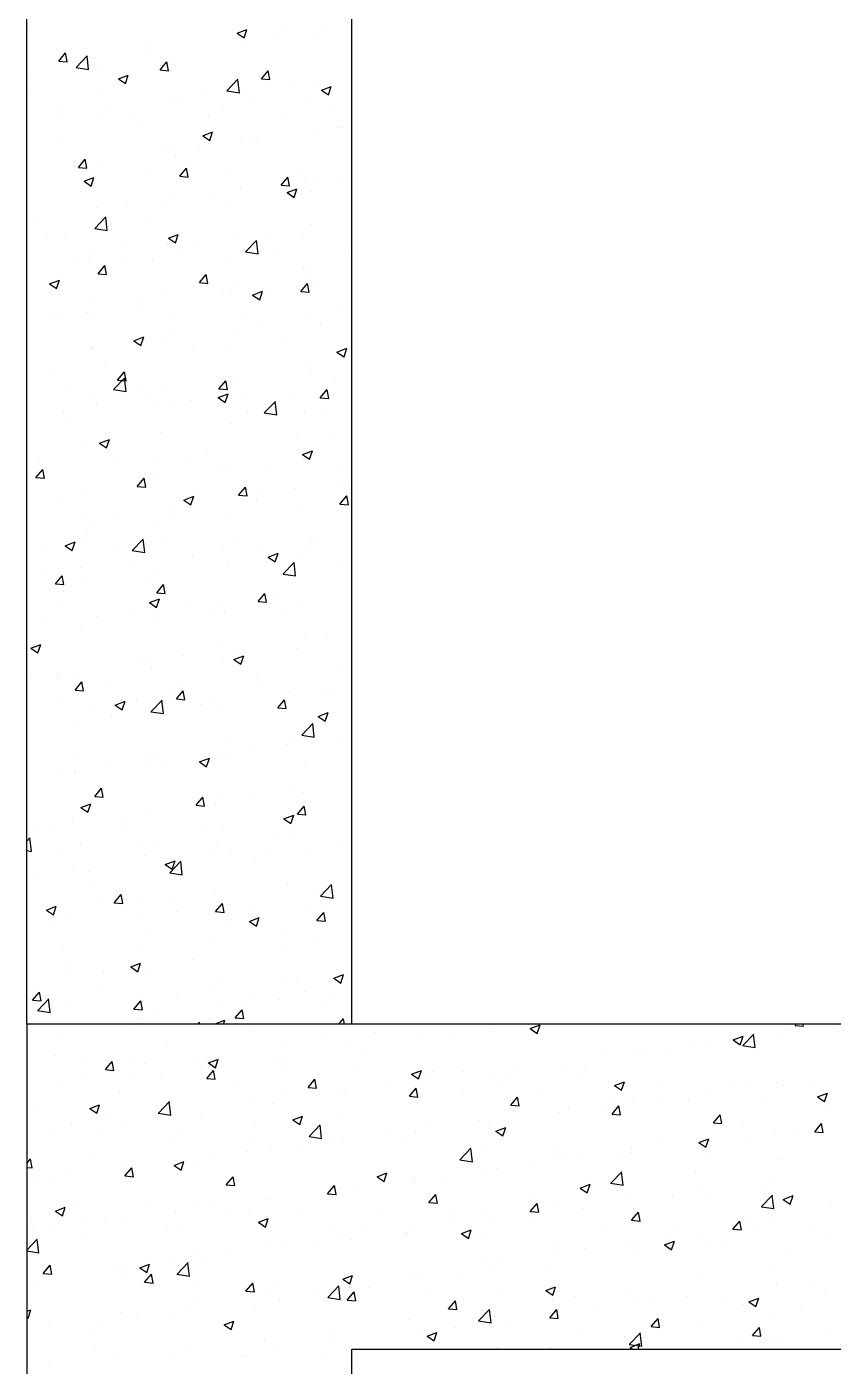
# Model space of a CAD drawing. Header units: millimetres. Extents: x 331487 to 517269, y 198509 to 399936.
# Drawn here: x 442904 to 443475, y 338197 to 339144 of the extents above; entities that cross this region are included whole.
import ezdxf

# ---------------------------------------------------------------- set-up
doc = ezdxf.new("R2010")
doc.units = ezdxf.units.MM
doc.header["$MEASUREMENT"] = 0
doc.layers.add('9th_Column', color=2, linetype='Continuous', lineweight=25)
doc.layers.add('COLUMN', color=6, linetype='Continuous')

msp = doc.modelspace()

# ---------------------------------------------------------------- linework, layer by layer
at = {"layer": '9th_Column'}
for p, q in [((442904.35, 338438.51), (442904.35, 339695.96)), ((443134.35, 338438.51), (443134.35, 339695.96)), ((447934.35, 338438.51), (442904.35, 338438.51)), ((442904.35, 338438.51), (442904.35, 332578.51)), ((443134.35, 332808.51), (443134.35, 338208.51)), ((443134.35, 338208.51), (447704.35, 338208.51))]:
    msp.add_line(p, q, dxfattribs=at)
at = {"layer": 'COLUMN', "color": 2, "linetype": 'Continuous'}
for p, q in [((442906.42, 339142.21), (442906.42, 339142.21)), ((443053.21, 339139.67), (443060.21, 339142.35)), ((443058.18, 339136.31), (443060.21, 339142.35)), ((443084.51, 339142.95), (443084.51, 339142.95)), ((443116.98, 339144.15), (443116.98, 339144.15)), ((442989.6, 339134.64), (442989.6, 339134.64)), ((443053.21, 339139.67), (443058.19, 339136.31)), ((443054.08, 339135.87), (443054.08, 339135.87)), ((443079.11, 339139.16), (443079.11, 339139.16)), ((443110.94, 339137.36), (443110.94, 339137.36)), ((442927.04, 339119.95), (442931.86, 339125.69)), ((442931.28, 339124.63), (442931.28, 339124.63)), ((442933.01, 339119.42), (442931.86, 339125.69)), ((442939.26, 339115.52), (442947.05, 339123.64)), ((442948.11, 339114.1), (442947.01, 339123.6)), ((442953.05, 339122.57), (442953.05, 339122.57)), ((442990.92, 339127.55), (442990.92, 339127.55)), ((443008.49, 339123.46), (443008.49, 339123.46)), ((443059, 339129.86), (443059, 339129.86)), ((442927.04, 339119.95), (442933.02, 339119.43)), ((442928.01, 339119.27), (442928.01, 339119.27)), ((442939.22, 339115.48), (442948.11, 339114.1)), ((442957.15, 339116.42), (442957.15, 339116.42)), ((442998.76, 339113.67), (443003.58, 339119.42)), ((442998.76, 339113.67), (443004.74, 339113.15)), ((443004.74, 339113.15), (443003.58, 339119.41)), ((443070.49, 339107.4), (443075.31, 339113.14)), ((443076.46, 339106.87), (443075.31, 339113.14)), ((442905.21, 339108.92), (442905.21, 339108.92)), ((442969.19, 339107.41), (442976.19, 339110.1)), ((442969.19, 339107.41), (442974.16, 339104.06)), ((442974.16, 339104.06), (442976.19, 339110.1)), ((443045.98, 339098.97), (443053.77, 339107.08)), ((443054.84, 339097.55), (443053.73, 339107.05)), ((443070.49, 339107.4), (443076.47, 339106.88)), ((443090.68, 339104.71), (443090.68, 339104.71)), ((443109.72, 339104.07), (443109.72, 339104.07)), ((443112.9, 339099.4), (443119.9, 339102.09)), ((443117.87, 339096.05), (443119.9, 339102.09)), ((442904.89, 339098.62), (442904.89, 339098.62)), ((442958.27, 339096.37), (442958.27, 339096.37)), ((443011.65, 339094.11), (443011.65, 339094.11)), ((443027.77, 339096.42), (443027.77, 339096.42)), ((443045.94, 339098.93), (443054.84, 339097.55)), ((443052.8, 339099.72), (443052.8, 339099.72)), ((443057.79, 339096.58), (443057.79, 339096.58)), ((443102.11, 339095), (443102.11, 339095)), ((443112.9, 339099.4), (443117.88, 339096.05)), ((442925.97, 339085.19), (442925.97, 339085.19)), ((442926.74, 339083.12), (442926.74, 339083.12)), ((442955.93, 339083.13), (442955.93, 339083.13)), ((442964.61, 339088.11), (442964.61, 339088.11)), ((443007.28, 339090.17), (443007.28, 339090.17)), ((443043.79, 339084.98), (443043.79, 339084.98)), ((443065.03, 339091.85), (443065.03, 339091.85)), ((443118.42, 339089.6), (443118.42, 339089.6)), ((442979.35, 339082.93), (442979.35, 339082.93)), ((442985.47, 339074.97), (442985.47, 339074.97)), ((443032.74, 339080.68), (443032.74, 339080.68)), ((443086.12, 339078.42), (443086.12, 339078.42)), ((443127.52, 339073.58), (443127.52, 339073.58)), ((442927.15, 339064.96), (442927.15, 339064.96)), ((443028.88, 339067.15), (443035.88, 339069.84)), ((443028.88, 339067.15), (443033.85, 339063.8)), ((443033.85, 339063.79), (443035.88, 339069.84)), ((443064.37, 339065.27), (443064.37, 339065.27)), ((443108.51, 339070.78), (443108.51, 339070.78)), ((443126.07, 339073.04), (443126.07, 339073.04)), ((443001.46, 339056.98), (443001.46, 339056.98)), ((443006.06, 339056.88), (443006.06, 339056.88)), ((443026.5, 339060.28), (443026.5, 339060.28)), ((443056.57, 339063.29), (443056.57, 339063.29)), ((443067.75, 339063.03), (443067.75, 339063.03)), ((442938.31, 339048.67), (442938.31, 339048.67)), ((442938.37, 339045.53), (442938.37, 339045.53)), ((442940.91, 339044.73), (442945.73, 339050.48)), ((442946.89, 339044.2), (442945.73, 339050.47)), ((442954.72, 339049.84), (442954.72, 339049.84)), ((443009.43, 339053.02), (443009.43, 339053.02)), ((442940.91, 339044.73), (442946.89, 339044.21)), ((442944.86, 339034.9), (442951.86, 339037.59)), ((442949.83, 339031.54), (442951.86, 339037.58)), ((442951.11, 339043.01), (442951.11, 339043.01)), ((442991.76, 339043.28), (442991.76, 339043.28)), ((443012.64, 339038.45), (443017.46, 339044.2)), ((443012.64, 339038.45), (443018.62, 339037.93)), ((443018.61, 339037.93), (443017.46, 339044.19)), ((443045.14, 339041.02), (443045.14, 339041.02)), ((443084.36, 339032.18), (443089.19, 339037.92)), ((443090.34, 339031.65), (443089.18, 339037.92)), ((443098.52, 339038.77), (443098.52, 339038.77)), ((443107.29, 339037.49), (443107.29, 339037.49)), ((443126.25, 339037.43), (443126.25, 339037.43)), ((442944.86, 339034.9), (442949.83, 339031.54)), ((443055.35, 339030), (443055.35, 339030)), ((443084.37, 339032.18), (443090.34, 339031.66)), ((443088.57, 339026.89), (443095.57, 339029.58)), ((443088.57, 339026.89), (443093.54, 339023.53)), ((443093.54, 339023.53), (443095.57, 339029.58)), ((443101.22, 339034.14), (443101.22, 339034.14)), ((443105.94, 339028.03), (443105.94, 339028.03)), ((442975.15, 339017.54), (442975.15, 339017.54)), ((443000.19, 339020.84), (443000.19, 339020.84)), ((443004.84, 339023.59), (443004.84, 339023.59)), ((443038.06, 339025.82), (443038.06, 339025.82)), ((443047.62, 339018.02), (443047.62, 339018.02)), ((442912, 339009.23), (442912, 339009.23)), ((442952.51, 339001.56), (442960.3, 339009.67)), ((442953.5, 339016.55), (442953.5, 339016.55)), ((442961.37, 339000.14), (442960.27, 339009.63)), ((442989.3, 339008.01), (442989.3, 339008.01)), ((442930.98, 338998), (442930.98, 338998)), ((442952.48, 339001.52), (442961.37, 339000.14)), ((443099.94, 338997.99), (443099.94, 338997.99)), ((443106.08, 339004.2), (443106.08, 339004.2)), ((442918.9, 338994.44), (442918.9, 338994.44)), ((442972.28, 338992.18), (442972.28, 338992.18)), ((443003.63, 338990.31), (443003.63, 338990.31)), ((443004.55, 338994.64), (443011.55, 338997.32)), ((443004.55, 338994.64), (443009.52, 338991.28)), ((443009.52, 338991.28), (443011.55, 338997.32)), ((443025.66, 338989.92), (443025.66, 338989.92)), ((443054.14, 338996.71), (443054.14, 338996.71)), ((443059.24, 338985), (443067.03, 338993.12)), ((443068.09, 338983.59), (443066.99, 338993.08)), ((443074.91, 338994.7), (443074.91, 338994.7)), ((442939.98, 338981), (442939.98, 338981)), ((442952.28, 338983.26), (442952.28, 338983.26)), ((442973.88, 338981.4), (442973.88, 338981.4)), ((443011.76, 338986.38), (443011.76, 338986.38)), ((443059.2, 338984.96), (443068.1, 338983.59)), ((443079.05, 338987.67), (443079.05, 338987.67)), ((443132.43, 338985.41), (443132.43, 338985.41)), ((442948.85, 338978.1), (442948.85, 338978.1)), ((442954.79, 338969.51), (442959.61, 338975.26)), ((442954.79, 338969.51), (442960.77, 338968.99)), ((442960.76, 338968.98), (442959.61, 338975.25)), ((442993.37, 338978.75), (442993.37, 338978.75)), ((443046.75, 338976.49), (443046.75, 338976.49)), ((443100.13, 338974.24), (443100.13, 338974.24)), ((443104.86, 338970.92), (443104.86, 338970.92)), ((442920.53, 338962.38), (442927.53, 338965.07)), ((442920.53, 338962.38), (442925.5, 338959.03)), ((442925.5, 338959.03), (442927.52, 338965.07)), ((443026.51, 338963.24), (443031.33, 338968.98)), ((443026.51, 338963.24), (443032.49, 338962.71)), ((443032.49, 338962.71), (443031.33, 338968.98)), ((443052.92, 338963.42), (443052.92, 338963.42)), ((443098.24, 338956.96), (443103.06, 338962.71)), ((443101.81, 338968.37), (443101.81, 338968.37)), ((443104.22, 338956.43), (443103.06, 338962.7)), ((443111.51, 338963.54), (443111.51, 338963.54)), ((443002.41, 338957.02), (443002.41, 338957.02)), ((443043.49, 338958.36), (443043.49, 338958.36)), ((443048.6, 338955.26), (443048.6, 338955.26)), ((443064.24, 338954.37), (443071.24, 338957.06)), ((443064.24, 338954.37), (443069.21, 338951.02)), ((443069.21, 338951.02), (443071.24, 338957.06)), ((443073.64, 338958.55), (443073.64, 338958.55)), ((443098.24, 338956.96), (443104.22, 338956.44)), ((442947.58, 338941.96), (442947.58, 338941.96)), ((442951.07, 338949.97), (442951.07, 338949.97)), ((442952.39, 338941.35), (442952.39, 338941.35)), ((442985.17, 338948.35), (442985.17, 338948.35)), ((442985.45, 338946.94), (442985.45, 338946.94)), ((443125.77, 338946.41), (443125.77, 338946.41)), ((442922.54, 338938.66), (442922.54, 338938.66)), ((442926.85, 338938.33), (442926.85, 338938.33)), ((443005.77, 338939.09), (443005.77, 338939.09)), ((443059.15, 338936.84), (443059.15, 338936.84)), ((443067.45, 338936.4), (443067.45, 338936.4)), ((443103.64, 338937.63), (443103.64, 338937.63)), ((443112.53, 338934.58), (443112.53, 338934.58)), ((442980.22, 338922.12), (442987.22, 338924.81)), ((442980.22, 338922.12), (442985.19, 338918.77)), ((442985.19, 338918.76), (442987.21, 338924.81)), ((443001.2, 338923.73), (443001.2, 338923.73)), ((443009.13, 338926.39), (443009.13, 338926.39)), ((443051.71, 338930.13), (443051.71, 338930.13)), ((443085.2, 338924.1), (443085.2, 338924.1)), ((442949.85, 338916.69), (442949.85, 338916.69)), ((442950.82, 338916.38), (442950.82, 338916.38)), ((443022.3, 338915.82), (443022.3, 338915.82)), ((443047.33, 338919.11), (443047.33, 338919.11)), ((443123.93, 338914.11), (443130.93, 338916.8)), ((443123.93, 338914.11), (443128.9, 338910.76)), ((443128.9, 338910.76), (443130.93, 338916.8)), ((442959.14, 338907.5), (442959.14, 338907.5)), ((443102.43, 338904.34), (443102.43, 338904.34)), ((442921.27, 338902.51), (442921.27, 338902.51)), ((442965.77, 338887.59), (442973.56, 338895.71)), ((442968.66, 338894.29), (442973.48, 338900.04)), ((442968.66, 338894.29), (442974.64, 338893.77)), ((442974.64, 338893.76), (442973.48, 338900.03)), ((442974.63, 338886.17), (442973.52, 338895.67)), ((443040.39, 338888.02), (443045.21, 338893.76)), ((443046.36, 338887.49), (443045.21, 338893.76)), ((443050.49, 338896.84), (443050.49, 338896.84)), ((443105.64, 338901.4), (443105.64, 338901.4)), ((442932.91, 338890.25), (442932.91, 338890.25)), ((442965.74, 338887.55), (442974.63, 338886.17)), ((442986.3, 338887.99), (442986.3, 338887.99)), ((442999.98, 338890.44), (442999.98, 338890.44)), ((443039.68, 338885.74), (443039.68, 338885.74)), ((443039.91, 338881.86), (443046.91, 338884.55)), ((443040.39, 338888.02), (443046.37, 338887.49)), ((443044.88, 338878.5), (443046.91, 338884.55)), ((443047.33, 338891.39), (443047.33, 338891.39)), ((443058.9, 338884.66), (443058.9, 338884.66)), ((443112.12, 338881.74), (443116.94, 338887.49)), ((443118.09, 338881.21), (443116.93, 338887.48)), ((443122.05, 338892.97), (443122.05, 338892.97)), ((442948.64, 338883.4), (442948.64, 338883.4)), ((442954, 338876.82), (442954, 338876.82)), ((442989.01, 338881.38), (442989.01, 338881.38)), ((442995.99, 338876.37), (442995.99, 338876.37)), ((443007.38, 338874.56), (443007.38, 338874.56)), ((443021.02, 338879.67), (443021.02, 338879.67)), ((443039.91, 338881.86), (443044.88, 338878.5)), ((443072.5, 338871.04), (443080.29, 338879.16)), ((443081.35, 338869.62), (443080.25, 338879.12)), ((443093.06, 338883.48), (443093.06, 338883.48)), ((443112.12, 338881.74), (443118.09, 338881.22)), ((442930.69, 338871.37), (442930.69, 338871.37)), ((442932.83, 338868.06), (442932.83, 338868.06)), ((443060.76, 338872.31), (443060.76, 338872.31)), ((443072.46, 338871), (443081.35, 338869.62)), ((443101.21, 338871.05), (443101.21, 338871.05)), ((443114.15, 338870.05), (443114.15, 338870.05)), ((442998.76, 338857.15), (442998.76, 338857.15)), ((443049.27, 338863.55), (443049.27, 338863.55)), ((443120.78, 338856.83), (443120.78, 338856.83)), ((442947.42, 338850.11), (442947.42, 338850.11)), ((442955.88, 338849.61), (442962.89, 338852.29)), ((442955.89, 338849.61), (442960.86, 338846.25)), ((442960.86, 338846.25), (442962.88, 338852.29)), ((443095.74, 338853.53), (443095.74, 338853.53)), ((442913.02, 338839.42), (442913.02, 338839.42)), ((442966.4, 338837.16), (442966.4, 338837.16)), ((442969.68, 338836.93), (442969.68, 338836.93)), ((442994.72, 338840.23), (442994.72, 338840.23)), ((443032.59, 338845.21), (443032.59, 338845.21)), ((443099.6, 338841.6), (443106.6, 338844.28)), ((443099.6, 338841.6), (443104.57, 338838.24)), ((443100, 338837.76), (443100, 338837.76)), ((443101.52, 338841.74), (443101.52, 338841.74)), ((443104.57, 338838.24), (443106.6, 338844.28)), ((442906.53, 338828.62), (442906.53, 338828.62)), ((442910.81, 338825.35), (442915.63, 338831.09)), ((442916.79, 338824.82), (442915.63, 338831.09)), ((443019.78, 338834.91), (443019.78, 338834.91)), ((443043.2, 338831.73), (443043.2, 338831.73)), ((443048.06, 338830.26), (443048.06, 338830.26)), ((443073.17, 338832.65), (443073.17, 338832.65)), ((443126.55, 338830.4), (443126.55, 338830.4)), ((442910.81, 338825.35), (442916.79, 338824.82)), ((442982.54, 338819.07), (442987.36, 338824.82)), ((442982.54, 338819.07), (442988.52, 338818.55)), ((442984.88, 338821.72), (442984.88, 338821.72)), ((442988.51, 338818.54), (442987.36, 338824.81)), ((442997.55, 338823.86), (442997.55, 338823.86)), ((443054.26, 338812.8), (443059.09, 338818.54)), ((443060.24, 338812.27), (443059.08, 338818.54)), ((443125.48, 338819.78), (443125.48, 338819.78)), ((443132.34, 338822.37), (443132.34, 338822.37)), ((442926.56, 338811.71), (442926.56, 338811.71)), ((442946.2, 338816.82), (442946.2, 338816.82)), ((443015.58, 338809.34), (443022.58, 338812.03)), ((443015.58, 338809.34), (443020.55, 338805.99)), ((443020.55, 338805.99), (443022.57, 338812.03)), ((443054.26, 338812.8), (443060.24, 338812.27)), ((443067.16, 338809.77), (443067.16, 338809.77)), ((443069.44, 338814.09), (443069.44, 338814.09)), ((443094.47, 338817.38), (443094.47, 338817.38)), ((443125.99, 338806.52), (443130.81, 338812.27)), ((443131.97, 338805.99), (443130.81, 338812.26)), ((442968.41, 338800.79), (442968.41, 338800.79)), ((443006.28, 338805.77), (443006.28, 338805.77)), ((443008.84, 338799.76), (443008.84, 338799.76)), ((443098.78, 338804.47), (443098.78, 338804.47)), ((443125.99, 338806.52), (443131.97, 338806)), ((442943.38, 338797.49), (442943.38, 338797.49)), ((442950.52, 338789.75), (442950.52, 338789.75)), ((442996.33, 338790.57), (442996.33, 338790.57)), ((443046.84, 338796.97), (443046.84, 338796.97)), ((442944.99, 338783.53), (442944.99, 338783.53)), ((442946.93, 338786.06), (442946.93, 338786.06)), ((442979.03, 338773.63), (442986.82, 338781.75)), ((442987.89, 338772.21), (442986.78, 338781.71)), ((443000.31, 338783.81), (443000.31, 338783.81)), ((443053.69, 338781.55), (443053.69, 338781.55)), ((443106.04, 338782.93), (443106.04, 338782.93)), ((442914.63, 338774.89), (442914.63, 338774.89)), ((442931.55, 338777.09), (442938.56, 338779.78)), ((442931.55, 338777.09), (442936.53, 338773.74)), ((442936.52, 338773.73), (442938.55, 338779.78)), ((442968.01, 338772.63), (442968.01, 338772.63)), ((442978.99, 338773.59), (442987.89, 338772.21)), ((443021.39, 338770.38), (443021.39, 338770.38)), ((443043.13, 338774.65), (443043.13, 338774.65)), ((443068.16, 338777.94), (443068.16, 338777.94)), ((443075.27, 338769.08), (443082.27, 338771.77)), ((443080.24, 338765.73), (443082.26, 338771.77)), ((443097.56, 338771.18), (443097.56, 338771.18)), ((443105.35, 338774.77), (443105.35, 338774.77)), ((443107.07, 338779.3), (443107.07, 338779.3)), ((442942.1, 338761.35), (442942.1, 338761.35)), ((442979.98, 338766.33), (442979.98, 338766.33)), ((443045.63, 338763.68), (443045.63, 338763.68)), ((443047.03, 338764.76), (443047.03, 338764.76)), ((443074.78, 338768.12), (443074.78, 338768.12)), ((443075.27, 338769.08), (443080.24, 338765.73)), ((443085.75, 338757.08), (443093.54, 338765.19)), ((443094.61, 338755.66), (443093.51, 338765.16)), ((443128.16, 338765.86), (443128.16, 338765.86)), ((442917.07, 338758.05), (442917.07, 338758.05)), ((442924.69, 338750.13), (442929.51, 338755.87)), ((442930.66, 338749.6), (442929.51, 338755.87)), ((442988.71, 338754.75), (442988.71, 338754.75)), ((442995.12, 338757.28), (442995.12, 338757.28)), ((443085.72, 338757.04), (443094.61, 338755.66)), ((442924.69, 338750.13), (442930.66, 338749.61)), ((442930.39, 338744.74), (442930.39, 338744.74)), ((442943.77, 338750.24), (442943.77, 338750.24)), ((442996.41, 338743.85), (443001.23, 338749.6)), ((442996.41, 338743.85), (443002.39, 338743.33)), ((443002.39, 338743.32), (443001.23, 338749.59)), ((443068.14, 338737.58), (443072.96, 338743.32)), ((443074.11, 338737.05), (443072.96, 338743.32)), ((443079.73, 338743.49), (443079.73, 338743.49)), ((442927.03, 338735.23), (442927.03, 338735.23)), ((442980.41, 338732.98), (442980.41, 338732.98)), ((442991.24, 338736.83), (442998.25, 338739.52)), ((442991.24, 338736.83), (442996.22, 338733.47)), ((442996.21, 338733.47), (442998.24, 338739.52)), ((443016.82, 338735.21), (443016.82, 338735.21)), ((443041.86, 338738.5), (443041.86, 338738.5)), ((443068.14, 338737.58), (443074.12, 338737.06)), ((443096.35, 338737.89), (443096.35, 338737.89)), ((442953.67, 338726.89), (442953.67, 338726.89)), ((442993.9, 338723.99), (442993.9, 338723.99)), ((443033.8, 338730.72), (443033.8, 338730.72)), ((443044.41, 338730.39), (443044.41, 338730.39)), ((443087.18, 338728.47), (443087.18, 338728.47)), ((442915.8, 338721.91), (442915.8, 338721.91)), ((442942.56, 338716.95), (442942.56, 338716.95)), ((443101.22, 338715.11), (443101.22, 338715.11)), ((442907.22, 338704.58), (442914.22, 338707.26)), ((442907.22, 338704.58), (442912.2, 338701.22)), ((442912.19, 338701.22), (442914.22, 338707.26)), ((443042.9, 338705.1), (443042.9, 338705.1)), ((443053.42, 338704.05), (443053.42, 338704.05)), ((443095.13, 338704.6), (443095.13, 338704.6)), ((443116.58, 338712.36), (443116.58, 338712.36)), ((442984.58, 338695.09), (442984.58, 338695.09)), ((442990.52, 338695.76), (442990.52, 338695.76)), ((443015.55, 338699.06), (443015.55, 338699.06)), ((443043.19, 338697.1), (443043.19, 338697.1)), ((443050.93, 338696.57), (443057.94, 338699.25)), ((443050.93, 338696.57), (443055.91, 338693.21)), ((443055.91, 338693.21), (443057.93, 338699.25)), ((442926.26, 338685.08), (442926.26, 338685.08)), ((442927.36, 338687.45), (442927.36, 338687.45)), ((442992.68, 338690.7), (442992.68, 338690.7)), ((443125.18, 338693.15), (443125.18, 338693.15)), ((442907.56, 338684.13), (442907.56, 338684.13)), ((442938.56, 338674.91), (442943.38, 338680.65)), ((442941.34, 338683.66), (442941.34, 338683.66)), ((442944.54, 338674.38), (442943.38, 338680.65)), ((442960.94, 338681.88), (442960.94, 338681.88)), ((443014.32, 338679.62), (443014.32, 338679.62)), ((443066.86, 338683.14), (443066.86, 338683.14)), ((443067.71, 338677.37), (443067.71, 338677.37)), ((443115.31, 338676.22), (443115.31, 338676.22)), ((442928.64, 338670.7), (442928.64, 338670.7)), ((442938.56, 338674.91), (442944.54, 338674.39)), ((442966.91, 338664.31), (442973.91, 338667)), ((442971.88, 338660.96), (442973.91, 338667)), ((442982.03, 338668.44), (442982.03, 338668.44)), ((442992.29, 338659.66), (443000.08, 338667.78)), ((443001.14, 338658.25), (443000.04, 338667.74)), ((443008.55, 338673.13), (443008.55, 338673.13)), ((443010.29, 338668.63), (443015.11, 338674.38)), ((443010.29, 338668.63), (443016.27, 338668.11)), ((443016.26, 338668.11), (443015.11, 338674.37)), ((443035.41, 338666.19), (443035.41, 338666.19)), ((443082.01, 338662.36), (443086.84, 338668.1)), ((443087.99, 338661.83), (443086.83, 338668.1)), ((443090.27, 338672.92), (443090.27, 338672.92)), ((443093.92, 338671.31), (443093.92, 338671.31)), ((443121.09, 338675.11), (443121.09, 338675.11)), ((442950.23, 338663.12), (442950.23, 338663.12)), ((442966.91, 338664.31), (442971.89, 338660.96)), ((442989.24, 338659.62), (442989.24, 338659.62)), ((442991.47, 338657.41), (442991.47, 338657.41)), ((442992.25, 338659.62), (443001.14, 338658.25)), ((443027.12, 338664.61), (443027.12, 338664.61)), ((443041.98, 338663.81), (443041.98, 338663.81)), ((443082.01, 338662.36), (443087.99, 338661.84)), ((443088.79, 338663.93), (443088.79, 338663.93)), ((443110.63, 338656.3), (443117.63, 338658.99)), ((443115.6, 338652.95), (443117.62, 338658.99)), ((442940.12, 338650.37), (442940.12, 338650.37)), ((442964.21, 338656.32), (442964.21, 338656.32)), ((443099.01, 338643.11), (443106.8, 338651.23)), ((443105.05, 338648.15), (443105.05, 338648.15)), ((443107.87, 338641.69), (443106.76, 338651.19)), ((443110.63, 338656.3), (443115.6, 338652.95)), ((443046.74, 338638.13), (443046.74, 338638.13)), ((443092.7, 338638.02), (443092.7, 338638.02)), ((443098.98, 338643.07), (443107.87, 338641.69)), ((443126.87, 338641.76), (443126.87, 338641.76)), ((442941.05, 338631.05), (442941.05, 338631.05)), ((442994.43, 338628.79), (442994.43, 338628.79)), ((443040.76, 338630.52), (443040.76, 338630.52)), ((443063.97, 338633.48), (443063.97, 338633.48)), ((443089, 338636.77), (443089, 338636.77)), ((442962.94, 338620.18), (442962.94, 338620.18)), ((442988.42, 338628.12), (442988.42, 338628.12)), ((442990.25, 338624.12), (442990.25, 338624.12)), ((443000.81, 338625.16), (443000.81, 338625.16)), ((443026.6, 338624.05), (443033.61, 338626.74)), ((443026.6, 338624.05), (443031.58, 338620.7)), ((443031.57, 338620.7), (443033.6, 338626.74)), ((443047.81, 338626.54), (443047.81, 338626.54)), ((443101.19, 338624.28), (443101.19, 338624.28)), ((442930.1, 338618.11), (442930.1, 338618.11)), ((442937.9, 338616.88), (442937.9, 338616.88)), ((442938.91, 338617.08), (442938.91, 338617.08)), ((442952.44, 338599.69), (442957.26, 338605.44)), ((442958.41, 338599.16), (442957.26, 338605.43)), ((443091.48, 338604.73), (443091.48, 338604.73)), ((443100.57, 338602.32), (443100.57, 338602.32)), ((442942.58, 338591.8), (442949.58, 338594.49)), ((442942.58, 338591.8), (442947.56, 338588.44)), ((442947.55, 338588.44), (442949.58, 338594.49)), ((442952.44, 338599.69), (442958.41, 338599.17)), ((442989.04, 338590.83), (442989.04, 338590.83)), ((443024.16, 338593.41), (443028.98, 338599.16)), ((443024.16, 338593.41), (443030.14, 338592.89)), ((443030.14, 338592.89), (443028.98, 338599.15)), ((443037.66, 338594.04), (443037.66, 338594.04)), ((443039.55, 338597.23), (443039.55, 338597.23)), ((443062.69, 338597.33), (443062.69, 338597.33)), ((443095.89, 338587.14), (443100.71, 338592.88)), ((443101.86, 338586.61), (443100.71, 338592.88)), ((442937.69, 338583.79), (442937.69, 338583.79)), ((442974.5, 338585.72), (442974.5, 338585.72)), ((443086.29, 338583.79), (443093.3, 338586.48)), ((443086.29, 338583.79), (443091.27, 338580.43)), ((443091.26, 338580.43), (443093.29, 338586.48)), ((443095.89, 338587.14), (443101.87, 338586.62)), ((443100.93, 338588.48), (443100.93, 338588.48)), ((442911.6, 338577.44), (442911.6, 338577.44)), ((442921.57, 338579.95), (442921.57, 338579.95)), ((442936.63, 338580.74), (442936.63, 338580.74)), ((442974.95, 338577.69), (442974.95, 338577.69)), ((443028.34, 338575.44), (443028.34, 338575.44)), ((443042.61, 338578.47), (443042.61, 338578.47)), ((443081.72, 338573.18), (443081.72, 338573.18)), ((443090.27, 338571.44), (443090.27, 338571.44)), ((442904.35, 338568.01), (442906.61, 338570.37)), ((442907.68, 338560.83), (442906.57, 338570.33)), ((442942.66, 338566.51), (442942.66, 338566.51)), ((442984.29, 338568.46), (442984.29, 338568.46)), ((442996.04, 338564.26), (442996.04, 338564.26)), ((443038.33, 338563.95), (443038.33, 338563.95)), ((443049.42, 338562), (443049.42, 338562)), ((443074.26, 338562.88), (443074.26, 338562.88)), ((443124.89, 338566.52), (443124.89, 338566.52)), ((442904.35, 338561.35), (442907.68, 338560.83)), ((442925.97, 338558.45), (442925.97, 338558.45)), ((442987.82, 338557.54), (442987.82, 338557.54)), ((443002.27, 338551.54), (443009.27, 338554.22)), ((443005.55, 338545.7), (443013.33, 338553.82)), ((443007.24, 338548.18), (443009.27, 338554.22)), ((443011.35, 338554.6), (443011.35, 338554.6)), ((443014.4, 338544.28), (443013.3, 338553.78)), ((443036.39, 338557.89), (443036.39, 338557.89)), ((443066.57, 338556.51), (443066.57, 338556.51)), ((443102.8, 338559.75), (443102.8, 338559.75)), ((442936.48, 338550.5), (442936.48, 338550.5)), ((442948.2, 338546.28), (442948.2, 338546.28)), ((443002.27, 338551.54), (443007.25, 338548.18)), ((443005.51, 338545.66), (443014.4, 338544.28)), ((443008.25, 338546.5), (443008.25, 338546.5)), ((442910.32, 338541.3), (442910.32, 338541.3)), ((442949.93, 338536.49), (442949.93, 338536.49)), ((443089.05, 338538.15), (443089.05, 338538.15)), ((443112.27, 338529.15), (443120.06, 338537.27)), ((443121.13, 338527.73), (443120.02, 338537.23)), ((442955.06, 338526.86), (442955.06, 338526.86)), ((442966.31, 338524.47), (442971.13, 338530.22)), ((442966.31, 338524.47), (442972.29, 338523.95)), ((442972.29, 338523.94), (442971.13, 338530.21)), ((442986.6, 338524.25), (442986.6, 338524.25)), ((443008.44, 338524.61), (443008.44, 338524.61)), ((443037.11, 338530.66), (443037.11, 338530.66)), ((443038.04, 338518.2), (443042.86, 338523.94)), ((443044.01, 338517.67), (443042.86, 338523.94)), ((443111.11, 338531.75), (443111.11, 338531.75)), ((443112.23, 338529.11), (443121.13, 338527.73)), ((442918.25, 338519.28), (442925.25, 338521.97)), ((442918.25, 338519.28), (442923.22, 338515.93)), ((442923.22, 338515.93), (442925.25, 338521.97)), ((442935.26, 338517.21), (442935.26, 338517.21)), ((442985.04, 338515.16), (442985.04, 338515.16)), ((443010.08, 338518.45), (443010.08, 338518.45)), ((443038.04, 338518.2), (443044.02, 338517.67)), ((443047.95, 338523.44), (443047.95, 338523.44)), ((443061.82, 338522.35), (443061.82, 338522.35)), ((443104.76, 338521.52), (443104.76, 338521.52)), ((443109.76, 338511.92), (443114.59, 338517.67)), ((443115.74, 338511.39), (443114.58, 338517.66)), ((443115.21, 338520.09), (443115.21, 338520.09)), ((442921.89, 338506.84), (442921.89, 338506.84)), ((443046.44, 338511.51), (443046.44, 338511.51)), ((443061.96, 338511.27), (443068.96, 338513.96)), ((443061.96, 338511.27), (443066.94, 338507.92)), ((443066.93, 338507.92), (443068.96, 338513.96)), ((443109.76, 338511.92), (443115.74, 338511.4)), ((442988.12, 338501.5), (442988.12, 338501.5)), ((443035.9, 338497.37), (443035.9, 338497.37)), ((443087.84, 338504.86), (443087.84, 338504.86)), ((443109.83, 338495.61), (443109.83, 338495.61)), ((442929.8, 338491.48), (442929.8, 338491.48)), ((442985.39, 338490.96), (442985.39, 338490.96)), ((443084.8, 338492.31), (443084.8, 338492.31)), ((442934.04, 338483.92), (442934.04, 338483.92)), ((442977.94, 338479.02), (442984.94, 338481.71)), ((442977.94, 338479.02), (442982.91, 338475.67)), ((442982.91, 338475.67), (442984.94, 338481.71)), ((442983.77, 338479.01), (442983.77, 338479.01)), ((443021.64, 338484), (443021.64, 338484)), ((442935.59, 338475.76), (442935.59, 338475.76)), ((442958.74, 338475.71), (442958.74, 338475.71)), ((442988.97, 338473.51), (442988.97, 338473.51)), ((443042.35, 338471.25), (443042.35, 338471.25)), ((443086.62, 338471.57), (443086.62, 338471.57)), ((443095.73, 338468.99), (443095.73, 338468.99)), ((443121.65, 338471.01), (443128.65, 338473.7)), ((443121.65, 338471.01), (443126.63, 338467.66)), ((443126.62, 338467.66), (443128.65, 338473.7)), ((442908.46, 338455.53), (442913.28, 338461.27)), ((442914.44, 338455), (442913.28, 338461.27)), ((442956.67, 338462.33), (442956.67, 338462.33)), ((442984.17, 338457.68), (442984.17, 338457.68)), ((443010.05, 338460.07), (443010.05, 338460.07)), ((443034.68, 338464.08), (443034.68, 338464.08)), ((443063.44, 338457.82), (443063.44, 338457.82)), ((443100.63, 338461.85), (443100.63, 338461.85)), ((443121.4, 338461.15), (443121.4, 338461.15)), ((442908.46, 338455.53), (442914.44, 338455)), ((442912.04, 338448.25), (442920.94, 338446.87)), ((442912.08, 338448.29), (442919.87, 338456.41)), ((442920.94, 338446.87), (442919.83, 338456.37)), ((442932.83, 338450.63), (442932.83, 338450.63)), ((442980.19, 338449.25), (442985.01, 338455)), ((442980.19, 338449.25), (442986.17, 338448.73)), ((442986.16, 338448.72), (442985.01, 338454.99)), ((443042.31, 338451.84), (443042.31, 338451.84)), ((443051.91, 338442.98), (443056.73, 338448.72)), ((443057.89, 338442.45), (443056.73, 338448.72)), ((443058.49, 338452.87), (443058.49, 338452.87)), ((443083.53, 338456.16), (443083.53, 338456.16)), ((443116.82, 338455.56), (443116.82, 338455.56)), ((442957.46, 338439.57), (442957.46, 338439.57)), ((442983.99, 338441.83), (442983.99, 338441.83)), ((442995.34, 338444.55), (442995.34, 338444.55)), ((443025.3, 338438.51), (443026.59, 338439.85)), ((443026.71, 338438.51), (443026.56, 338439.82)), ((443037.63, 338438.76), (443044.63, 338441.45)), ((443037.63, 338438.76), (443038, 338438.51)), ((443043.64, 338438.51), (443044.63, 338441.45)), ((443051.91, 338442.98), (443057.89, 338442.45)), ((443124.59, 338439.89), (443124.59, 338439.89)), ((443125.16, 338438.51), (443128.46, 338442.45)), ((443129.18, 338438.51), (443128.46, 338442.44)), ((442977.63, 338434.17), (442977.63, 338434.17)), ((443062.38, 338433.06), (443062.38, 338433.06)), ((443151.41, 338432.59), (443151.41, 338432.59)), ((443182.15, 338429.32), (443182.15, 338429.32)), ((443202.98, 338431.12), (443202.98, 338431.12)), ((443233.49, 338436.36), (443233.49, 338436.36)), ((443260.68, 338435.37), (443267.68, 338438.06)), ((443260.68, 338435.37), (443265.65, 338432.01)), ((443265.65, 338432.01), (443267.68, 338438.05)), ((443404.39, 338427.36), (443411.39, 338430.05)), ((443409.36, 338424), (443411.39, 338430.05)), ((443411.13, 338423.45), (443418.92, 338431.57)), ((443419.94, 338421.98), (443418.84, 338431.48)), ((443436.58, 338430.41), (443436.58, 338430.41)), ((443440.39, 338434.65), (443440.39, 338434.65)), ((443448.19, 338437.65), (443448.91, 338438.51)), ((443448.19, 338437.65), (443454.17, 338437.13)), ((443454.16, 338437.12), (443453.91, 338438.51)), ((443465.42, 338437.95), (443465.42, 338437.95)), ((443474.45, 338436.17), (443474.45, 338436.17)), ((442927.12, 338427.77), (442927.12, 338427.77)), ((443004.07, 338423.05), (443004.07, 338423.05)), ((443088.51, 338424.31), (443088.51, 338424.31)), ((443113.54, 338427.6), (443113.54, 338427.6)), ((443130.21, 338421.82), (443130.21, 338421.82)), ((443144.66, 338421.11), (443144.66, 338421.11)), ((443339.36, 338421.35), (443339.36, 338421.35)), ((443377.23, 338426.34), (443377.23, 338426.34)), ((443386.07, 338424.01), (443386.07, 338424.01)), ((443404.39, 338427.36), (443409.37, 338424)), ((443411.05, 338423.36), (443419.94, 338421.98)), ((443416.13, 338426.16), (443416.13, 338426.16)), ((442924.92, 338416.37), (442924.92, 338416.37)), ((442945.75, 338413.04), (442945.75, 338413.04)), ((442959.98, 338406.36), (442964.8, 338412.1)), ((442965.96, 338405.83), (442964.8, 338412.1)), ((442978.3, 338414.12), (442978.3, 338414.12)), ((442987.48, 338411.01), (442987.48, 338411.01)), ((443025.35, 338415.99), (443025.35, 338415.99)), ((443031.68, 338411.86), (443031.68, 338411.86)), ((443032.94, 338411.12), (443039.95, 338413.81)), ((443032.94, 338411.12), (443037.92, 338407.77)), ((443037.91, 338407.77), (443039.94, 338413.81)), ((443079.7, 338415.42), (443079.7, 338415.42)), ((443086.35, 338411.1), (443086.35, 338411.1)), ((443314.32, 338418.06), (443314.32, 338418.06)), ((443334.72, 338416.97), (443334.72, 338416.97)), ((443357.81, 338416.15), (443357.81, 338416.15)), ((442946, 338402.94), (442946, 338402.94)), ((442959.98, 338406.36), (442965.96, 338405.83)), ((442962.44, 338407.71), (442962.44, 338407.71)), ((442976.42, 338400.88), (442976.42, 338400.88)), ((443028.03, 338401.09), (443028.03, 338401.09)), ((443028.35, 338408.38), (443028.35, 338408.38)), ((443031.71, 338400.08), (443036.53, 338405.83)), ((443037.68, 338399.55), (443036.53, 338405.82)), ((443085.07, 338409.6), (443085.07, 338409.6)), ((443138.45, 338407.35), (443138.45, 338407.35)), ((443176.66, 338403.11), (443183.66, 338405.8)), ((443176.66, 338403.11), (443181.63, 338399.76)), ((443181.63, 338399.76), (443183.65, 338405.8)), ((443188.26, 338401.46), (443188.26, 338401.46)), ((443191.83, 338405.09), (443191.83, 338405.09)), ((443213.3, 338404.76), (443213.3, 338404.76)), ((443232.27, 338403.07), (443232.27, 338403.07)), ((443245.21, 338402.84), (443245.21, 338402.84)), ((443251.17, 338409.74), (443251.17, 338409.74)), ((443282.79, 338409.47), (443282.79, 338409.47)), ((443299.49, 338406.14), (443299.49, 338406.14)), ((442925.9, 338394.48), (442925.9, 338394.48)), ((442999.39, 338400.68), (442999.39, 338400.68)), ((443031.71, 338400.08), (443037.69, 338399.56)), ((443052.77, 338398.43), (443052.77, 338398.43)), ((443103.43, 338393.81), (443108.26, 338399.55)), ((443103.43, 338393.81), (443109.41, 338393.28)), ((443106.15, 338396.17), (443106.15, 338396.17)), ((443109.41, 338393.28), (443108.25, 338399.54)), ((443125.11, 338393.15), (443125.11, 338393.15)), ((443159.53, 338393.92), (443159.53, 338393.92)), ((443175.16, 338387.53), (443179.98, 338393.28)), ((443181.13, 338387), (443179.98, 338393.27)), ((443180.93, 338396.03), (443180.93, 338396.03)), ((443212.92, 338391.66), (443212.92, 338391.66)), ((443241.17, 338396.13), (443241.17, 338396.13)), ((443298.6, 338400.58), (443298.6, 338400.58)), ((443320.37, 338395.11), (443327.37, 338397.79)), ((443320.37, 338395.11), (443325.35, 338391.75)), ((443325.34, 338391.75), (443327.37, 338397.79)), ((443351.98, 338398.33), (443351.98, 338398.33)), ((443405.36, 338396.07), (443405.36, 338396.07)), ((443414.08, 338395.21), (443414.08, 338395.21)), ((443435.36, 338397.13), (443435.36, 338397.13)), ((443439.11, 338398.51), (443439.11, 338398.51)), ((443458.74, 338393.82), (443458.74, 338393.82)), ((442969.71, 338391.08), (442969.71, 338391.08)), ((442997.5, 338375.69), (443005.28, 338383.81)), ((443006.3, 338374.23), (443005.2, 338383.72)), ((443062.2, 338384.86), (443062.2, 338384.86)), ((443078.48, 338382.13), (443078.48, 338382.13)), ((443087.23, 338388.16), (443087.23, 338388.16)), ((443128.99, 338388.53), (443128.99, 338388.53)), ((443175.16, 338387.53), (443181.14, 338387.01)), ((443182.86, 338386.12), (443182.86, 338386.12)), ((443246.89, 338381.26), (443251.71, 338387)), ((443252.86, 338380.73), (443251.7, 338386.99)), ((443266.3, 338389.41), (443266.3, 338389.41)), ((443313.05, 338381.91), (443313.05, 338381.91)), ((443319.68, 338387.15), (443319.68, 338387.15)), ((443333.51, 338383.68), (443333.51, 338383.68)), ((443350.92, 338386.9), (443350.92, 338386.9)), ((443373.06, 338384.89), (443373.06, 338384.89)), ((443384.85, 338390.72), (443384.85, 338390.72)), ((443426.44, 338382.64), (443426.44, 338382.64)), ((443464.08, 338387.1), (443471.09, 338389.78)), ((443464.08, 338387.1), (443469.06, 338383.74)), ((443469.05, 338383.74), (443471.08, 338389.78)), ((442911.39, 338381.07), (442911.39, 338381.07)), ((442948.92, 338378.87), (442955.92, 338381.56)), ((442948.92, 338378.87), (442953.9, 338375.51)), ((442953.89, 338375.51), (442955.92, 338381.56)), ((442997.41, 338375.6), (443006.3, 338374.23)), ((442999.04, 338376.55), (442999.04, 338376.55)), ((443027.14, 338375.09), (443027.14, 338375.09)), ((443092.64, 338370.86), (443099.64, 338373.55)), ((443097.6, 338367.5), (443099.63, 338373.55)), ((443124.54, 338376.1), (443124.54, 338376.1)), ((443246.89, 338381.26), (443252.86, 338380.73)), ((443281.57, 338376.18), (443281.57, 338376.18)), ((443288.02, 338378.62), (443288.02, 338378.62)), ((443318.61, 338374.98), (443323.43, 338380.73)), ((443318.61, 338374.98), (443324.59, 338374.46)), ((443324.59, 338374.45), (443323.43, 338380.72)), ((443390.34, 338368.71), (443395.16, 338374.45)), ((443396.31, 338368.18), (443395.16, 338374.44)), ((443470.32, 338376.5), (443470.32, 338376.5)), ((442905.02, 338365.54), (442905.02, 338365.54)), ((442936.14, 338368.27), (442936.14, 338368.27)), ((442958.41, 338363.28), (442958.41, 338363.28)), ((442961.17, 338371.56), (442961.17, 338371.56)), ((442975.2, 338367.59), (442975.2, 338367.59)), ((443066.22, 338366.09), (443066.22, 338366.09)), ((443092.64, 338370.86), (443097.61, 338367.51)), ((443104.22, 338359.14), (443112.01, 338367.26)), ((443113.03, 338357.68), (443111.92, 338367.17)), ((443186.99, 338365.32), (443186.99, 338365.32)), ((443224.86, 338370.3), (443224.86, 338370.3)), ((443231.06, 338369.78), (443231.06, 338369.78)), ((443236.35, 338362.85), (443243.35, 338365.54)), ((443236.35, 338362.85), (443241.32, 338359.5)), ((443241.32, 338359.5), (443243.35, 338365.54)), ((443390.34, 338368.71), (443396.32, 338368.18)), ((443412, 338366.49), (443412, 338366.49)), ((443434.15, 338363.84), (443434.15, 338363.84)), ((443450.68, 338364.05), (443450.68, 338364.05)), ((443462.06, 338362.43), (443466.89, 338368.18)), ((443468.04, 338361.9), (443466.88, 338368.17)), ((442924.69, 338361.19), (442924.69, 338361.19)), ((443007.9, 338356.08), (443007.9, 338356.08)), ((443011.79, 338361.03), (443011.79, 338361.03)), ((443065.17, 338358.77), (443065.17, 338358.77)), ((443098.8, 338353.71), (443098.8, 338353.71)), ((443104.13, 338359.05), (443113.03, 338357.67)), ((443118.55, 338356.52), (443118.55, 338356.52)), ((443127.78, 338355.24), (443127.78, 338355.24)), ((443161.95, 338362.02), (443161.95, 338362.02)), ((443171.94, 338354.26), (443171.94, 338354.26)), ((443179.72, 338362.74), (443179.72, 338362.74)), ((443353.68, 338356.48), (443353.68, 338356.48)), ((443380.06, 338354.84), (443387.06, 338357.53)), ((443380.06, 338354.84), (443385.04, 338351.49)), ((443383.64, 338357.43), (443383.64, 338357.43)), ((443385.03, 338351.49), (443387.06, 338357.53)), ((443387.77, 338355.77), (443387.77, 338355.77)), ((443412.81, 338359.07), (443412.81, 338359.07)), ((443462.06, 338362.43), (443468.04, 338361.91)), ((442949.58, 338346.07), (442949.58, 338346.07)), ((443035.89, 338345.42), (443035.89, 338345.42)), ((443060.93, 338348.72), (443060.93, 338348.72)), ((443077.27, 338348.84), (443077.27, 338348.84)), ((443210.94, 338342.59), (443218.73, 338350.71)), ((443219.75, 338341.12), (443218.65, 338350.62)), ((443225.32, 338352.01), (443225.32, 338352.01)), ((443278.7, 338349.75), (443278.7, 338349.75)), ((443295.36, 338346.47), (443295.36, 338346.47)), ((443324.62, 338347.46), (443324.62, 338347.46)), ((443332.08, 338347.5), (443332.08, 338347.5)), ((443332.29, 338350.39), (443332.29, 338350.39)), ((443385.46, 338345.24), (443385.46, 338345.24)), ((443435.96, 338344.53), (443435.96, 338344.53)), ((442904.35, 338340.05), (442906.95, 338343.16)), ((442904.35, 338337.22), (442908.11, 338336.89)), ((442908.11, 338336.88), (442906.95, 338343.15)), ((442972.74, 338337.11), (442972.74, 338337.11)), ((442973.86, 338331.14), (442978.68, 338336.88)), ((442979.83, 338330.61), (442978.68, 338336.88)), ((443008.61, 338338.61), (443015.62, 338341.3)), ((443008.61, 338338.61), (443013.59, 338335.25)), ((443013.58, 338335.25), (443015.61, 338341.29)), ((443025.92, 338341.8), (443025.92, 338341.8)), ((443210.86, 338342.5), (443219.75, 338341.12)), ((443229.84, 338336.49), (443229.84, 338336.49)), ((443237.05, 338336.46), (443237.05, 338336.46)), ((443261.71, 338339.18), (443261.71, 338339.18)), ((443280.35, 338342.9), (443280.35, 338342.9)), ((443286.74, 338342.47), (443286.74, 338342.47)), ((443377.64, 338334.52), (443377.64, 338334.52)), ((443438.85, 338342.98), (443438.85, 338342.98)), ((442909.83, 338328.83), (442909.83, 338328.83)), ((442923.47, 338327.9), (442923.47, 338327.9)), ((442934.86, 338332.12), (442934.86, 338332.12)), ((442973.86, 338331.14), (442979.84, 338330.62)), ((442973.98, 338334.3), (442973.98, 338334.3)), ((443045.58, 338324.86), (443050.4, 338330.61)), ((443051.56, 338324.33), (443050.4, 338330.6)), ((443152.33, 338330.6), (443159.33, 338333.29)), ((443152.33, 338330.6), (443157.3, 338327.24)), ((443157.3, 338327.24), (443159.32, 338333.29)), ((443160.68, 338325.87), (443160.68, 338325.87)), ((443178.5, 338329.45), (443178.5, 338329.45)), ((443178.73, 338326.45), (443178.73, 338326.45)), ((443198.56, 338330.86), (443198.56, 338330.86)), ((443296.04, 338322.59), (443303.04, 338325.28)), ((443301.01, 338319.23), (443303.04, 338325.28)), ((443317.58, 338325.95), (443326.48, 338324.57)), ((443317.67, 338326.04), (443325.46, 338334.16)), ((443326.48, 338324.57), (443325.37, 338334.07)), ((443432.93, 338330.55), (443432.93, 338330.55)), ((443045.58, 338324.86), (443051.56, 338324.34)), ((443076.05, 338315.55), (443076.05, 338315.55)), ((443117.31, 338318.59), (443122.13, 338324.33)), ((443117.31, 338318.59), (443123.29, 338318.07)), ((443120.41, 338316.44), (443120.41, 338316.44)), ((443123.28, 338318.06), (443122.13, 338324.33)), ((443126.56, 338321.95), (443126.56, 338321.95)), ((443135.65, 338322.58), (443135.65, 338322.58)), ((443189.04, 338312.31), (443193.86, 338318.06)), ((443195.01, 338311.78), (443193.85, 338318.05)), ((443296.04, 338322.59), (443301.01, 338319.24)), ((443319.33, 338324.51), (443319.33, 338324.51)), ((443331.08, 338317.1), (443331.08, 338317.1)), ((443361.47, 338316.33), (443361.47, 338316.33)), ((443382.42, 338324.14), (443382.42, 338324.14)), ((443386.5, 338319.63), (443386.5, 338319.63)), ((443424.37, 338324.61), (443424.37, 338324.61)), ((443424.39, 338309.49), (443432.18, 338317.6)), ((443433.2, 338308.02), (443432.09, 338317.52)), ((443439.75, 338314.58), (443446.75, 338317.27)), ((443444.72, 338311.23), (443446.75, 338317.27)), ((442924.59, 338306.36), (442931.59, 338309.04)), ((442924.59, 338306.36), (442929.57, 338303)), ((442929.56, 338303), (442931.59, 338309.04)), ((442938.93, 338312.18), (442938.93, 338312.18)), ((442992.32, 338309.93), (442992.32, 338309.93)), ((443009.59, 338305.98), (443009.59, 338305.98)), ((443024.71, 338308.51), (443024.71, 338308.51)), ((443034.62, 338309.28), (443034.62, 338309.28)), ((443045.7, 338307.67), (443045.7, 338307.67)), ((443062.09, 338306.43), (443062.09, 338306.43)), ((443072.49, 338314.26), (443072.49, 338314.26)), ((443189.04, 338312.31), (443195.01, 338311.79)), ((443260.76, 338306.04), (443265.58, 338311.78)), ((443260.76, 338306.04), (443266.74, 338305.51)), ((443261.01, 338314.5), (443261.01, 338314.5)), ((443266.74, 338305.51), (443265.58, 338311.78)), ((443279.14, 338309.61), (443279.14, 338309.61)), ((443298.31, 338308.02), (443298.31, 338308.02)), ((443424.31, 338309.4), (443433.2, 338308.02)), ((443439.75, 338314.58), (443444.73, 338311.23)), ((443474.15, 338309.54), (443474.15, 338309.54)), ((442906.64, 338301.01), (442906.64, 338301.01)), ((442946.43, 338297.67), (442946.43, 338297.67)), ((442960.02, 338298.75), (442960.02, 338298.75)), ((442972.77, 338301.01), (442972.77, 338301.01)), ((443013.4, 338296.5), (443013.4, 338296.5)), ((443068.3, 338298.35), (443075.31, 338301.03)), ((443068.3, 338298.35), (443073.28, 338294.99)), ((443073.27, 338294.99), (443075.3, 338301.03)), ((443099.08, 338305.42), (443099.08, 338305.42)), ((443152.46, 338303.16), (443152.46, 338303.16)), ((443202.69, 338304.49), (443202.69, 338304.49)), ((443205.84, 338300.91), (443205.84, 338300.91)), ((443228.63, 338303.2), (443228.63, 338303.2)), ((443235.4, 338299.73), (443235.4, 338299.73)), ((443259.23, 338298.65), (443259.23, 338298.65)), ((443260.44, 338303.03), (443260.44, 338303.03)), ((443332.49, 338299.76), (443337.31, 338305.51)), ((443332.49, 338299.76), (443338.47, 338299.24)), ((443338.46, 338299.23), (443337.31, 338305.5)), ((443404.21, 338293.49), (443409.03, 338299.23)), ((443410.19, 338292.96), (443409.03, 338299.22)), ((443415.84, 338299.53), (443415.84, 338299.53)), ((443431.71, 338297.26), (443431.71, 338297.26)), ((442908.56, 338292.68), (442908.56, 338292.68)), ((442922.26, 338294.61), (442922.26, 338294.61)), ((443003.77, 338296.42), (443003.77, 338296.42)), ((443066.78, 338294.24), (443066.78, 338294.24)), ((443120.17, 338291.99), (443120.17, 338291.99)), ((443125.34, 338288.67), (443125.34, 338288.67)), ((443144.37, 338294.48), (443144.37, 338294.48)), ((443172.25, 338291.42), (443172.25, 338291.42)), ((443173.55, 338289.73), (443173.55, 338289.73)), ((443177.28, 338296.16), (443177.28, 338296.16)), ((443212.02, 338290.34), (443219.02, 338293.03)), ((443212.02, 338290.34), (443216.99, 338286.98)), ((443216.99, 338286.98), (443219.01, 338293.02)), ((443226.93, 338287.47), (443226.93, 338287.47)), ((443312.61, 338296.4), (443312.61, 338296.4)), ((443357.52, 338289.52), (443357.52, 338289.52)), ((443365.99, 338294.14), (443365.99, 338294.14)), ((443381.2, 338290.86), (443381.2, 338290.86)), ((443404.21, 338293.49), (443410.19, 338292.96)), ((443419.37, 338291.89), (443419.37, 338291.89)), ((443461.22, 338293.49), (443461.22, 338293.49)), ((443472.76, 338289.63), (443472.76, 338289.63)), ((442904.35, 338278.61), (442911.82, 338286.4)), ((442904.35, 338278.13), (442912.84, 338276.81)), ((442912.84, 338276.82), (442911.73, 338286.31)), ((442945.45, 338286.41), (442945.45, 338286.41)), ((443074.83, 338282.26), (443074.83, 338282.26)), ((443086.05, 338284.47), (443086.05, 338284.47)), ((443109.34, 338283.14), (443109.34, 338283.14)), ((443134.37, 338286.43), (443134.37, 338286.43)), ((443280.31, 338285.22), (443280.31, 338285.22)), ((443299.2, 338279.51), (443299.2, 338279.51)), ((443329.86, 338283.81), (443329.86, 338283.81)), ((443333.69, 338282.96), (443333.69, 338282.96)), ((443355.73, 338282.33), (443362.73, 338285.02)), ((443355.73, 338282.33), (443360.7, 338278.97)), ((443360.19, 338280.19), (443360.19, 338280.19)), ((443360.7, 338278.97), (443362.73, 338285.02)), ((443387.08, 338280.71), (443387.08, 338280.71)), ((443398.07, 338285.17), (443398.07, 338285.17)), ((443440.46, 338278.45), (443440.46, 338278.45)), ((442984.28, 338266.09), (442991.28, 338268.78)), ((442989.25, 338262.74), (442991.28, 338268.78)), ((443008.31, 338269.84), (443008.31, 338269.84)), ((443010.75, 338261.73), (443018.54, 338269.85)), ((443019.56, 338260.26), (443018.46, 338269.76)), ((443023.49, 338275.22), (443023.49, 338275.22)), ((443027.73, 338274.46), (443027.73, 338274.46)), ((443046.19, 338274.82), (443046.19, 338274.82)), ((443227.41, 338269.91), (443227.41, 338269.91)), ((443240.88, 338269.5), (443240.88, 338269.5)), ((443272, 338268.57), (443272, 338268.57)), ((443277.92, 338276.32), (443277.92, 338276.32)), ((443335.16, 338276.89), (443335.16, 338276.89)), ((442916.01, 338262.19), (442920.83, 338267.94)), ((442916.01, 338262.19), (442921.98, 338261.67)), ((442919.04, 338261.35), (442919.04, 338261.35)), ((442921.98, 338261.66), (442920.82, 338267.93)), ((442921.04, 338261.32), (442921.04, 338261.32)), ((442969.41, 338264.45), (442969.41, 338264.45)), ((442971.55, 338267.72), (442971.55, 338267.72)), ((442972.42, 338259.1), (442972.42, 338259.1)), ((442983.28, 338266.54), (442983.28, 338266.54)), ((442984.28, 338266.09), (442989.26, 338262.74)), ((442987.73, 338255.92), (442992.55, 338261.66)), ((442993.71, 338255.39), (442992.55, 338261.66)), ((443010.67, 338261.64), (443019.56, 338260.26)), ((443127.99, 338258.08), (443135, 338260.77)), ((443132.96, 338254.73), (443134.99, 338260.77)), ((443176.07, 338262.87), (443176.07, 338262.87)), ((443182.56, 338259.49), (443182.56, 338259.49)), ((443209.1, 338260.29), (443209.1, 338260.29)), ((443234.13, 338263.59), (443234.13, 338263.59)), ((443430.5, 338263.97), (443430.5, 338263.97)), ((442911.1, 338254.44), (442911.1, 338254.44)), ((442920.12, 338258.23), (442920.12, 338258.23)), ((442987.73, 338255.92), (442993.71, 338255.4)), ((443025.8, 338256.84), (443025.8, 338256.84)), ((443059.46, 338249.64), (443064.28, 338255.39)), ((443059.46, 338249.64), (443065.44, 338249.12)), ((443065.43, 338249.11), (443064.28, 338255.38)), ((443079.19, 338254.59), (443079.19, 338254.59)), ((443117.48, 338245.18), (443125.27, 338253.3)), ((443124.13, 338255.38), (443124.13, 338255.38)), ((443124.24, 338249.48), (443124.24, 338249.48)), ((443126.29, 338243.71), (443125.18, 338253.21)), ((443127.99, 338258.08), (443132.97, 338254.73)), ((443131.18, 338243.37), (443136.01, 338249.11)), ((443132.57, 338252.33), (443132.57, 338252.33)), ((443137.16, 338242.84), (443136, 338249.11)), ((443145.94, 338251.98), (443145.94, 338251.98)), ((443185.95, 338250.08), (443185.95, 338250.08)), ((443271.71, 338250.08), (443278.71, 338252.76)), ((443271.71, 338250.08), (443276.68, 338246.72)), ((443276.68, 338246.72), (443278.7, 338252.76)), ((443328.64, 338250.52), (443328.64, 338250.52)), ((443379.99, 338257.57), (443379.99, 338257.57)), ((443434.91, 338254.04), (443434.91, 338254.04)), ((443459.95, 338257.34), (443459.95, 338257.34)), ((443470.03, 338249.87), (443470.03, 338249.87)), ((443022.27, 338241.93), (443022.27, 338241.93)), ((443073.62, 338248.97), (443073.62, 338248.97)), ((443083.03, 338243.7), (443083.03, 338243.7)), ((443108.07, 338246.99), (443108.07, 338246.99)), ((443117.39, 338245.09), (443126.29, 338243.71)), ((443131.19, 338243.37), (443137.16, 338242.85)), ((443202.91, 338237.09), (443207.73, 338242.84)), ((443208.88, 338236.56), (443207.73, 338242.83)), ((443239.33, 338247.82), (443239.33, 338247.82)), ((443276.71, 338243.03), (443276.71, 338243.03)), ((443292.71, 338245.57), (443292.71, 338245.57)), ((443333.89, 338240.74), (443333.89, 338240.74)), ((443346.1, 338243.31), (443346.1, 338243.31)), ((443371.76, 338245.73), (443371.76, 338245.73)), ((443399.48, 338241.05), (443399.48, 338241.05)), ((443411.71, 338239.86), (443411.71, 338239.86)), ((443415.42, 338242.07), (443422.42, 338244.75)), ((443415.42, 338242.07), (443420.39, 338238.71)), ((443420.39, 338238.71), (443422.42, 338244.75)), ((442904.35, 338235.41), (442907.26, 338236.53)), ((442904.35, 338231.08), (442905.23, 338230.48)), ((442905.23, 338230.48), (442907.26, 338236.53)), ((442970.34, 338234.44), (442970.34, 338234.44)), ((442982.01, 338230.4), (442982.01, 338230.4)), ((443019.88, 338235.38), (443019.88, 338235.38)), ((443065.92, 338239.47), (443065.92, 338239.47)), ((443202.91, 338237.09), (443208.89, 338236.57)), ((443224.2, 338228.63), (443231.99, 338236.74)), ((443226.19, 338236.63), (443226.19, 338236.63)), ((443233.01, 338227.16), (443231.9, 338236.66)), ((443274.64, 338230.82), (443279.46, 338236.56)), ((443274.64, 338230.82), (443280.61, 338230.3)), ((443280.61, 338230.29), (443279.45, 338236.56)), ((443308.85, 338237.45), (443308.85, 338237.45)), ((443346.36, 338224.54), (443351.18, 338230.29)), ((443352.34, 338224.01), (443351.18, 338230.28)), ((443429.28, 338230.68), (443429.28, 338230.68)), ((443452.86, 338238.8), (443452.86, 338238.8)), ((442919.82, 338228.03), (442919.82, 338228.03)), ((442956.97, 338227.1), (442956.97, 338227.1)), ((443007.61, 338229.45), (443007.61, 338229.45)), ((443043.97, 338225.83), (443050.97, 338228.52)), ((443043.97, 338225.83), (443048.95, 338222.48)), ((443048.94, 338222.47), (443050.97, 338228.52)), ((443122.91, 338222.09), (443122.91, 338222.09)), ((443174.85, 338229.58), (443174.85, 338229.58)), ((443182.79, 338220.85), (443182.79, 338220.85)), ((443207.82, 338224.15), (443207.82, 338224.15)), ((443224.12, 338228.54), (443233.01, 338227.16)), ((443245.7, 338229.13), (443245.7, 338229.13)), ((443346.36, 338224.54), (443352.34, 338224.02)), ((443353.39, 338229.85), (443353.39, 338229.85)), ((443378.77, 338224.28), (443378.77, 338224.28)), ((443418.09, 338218.27), (443422.91, 338224.01)), ((443424.06, 338217.74), (443422.91, 338224.01)), ((443471.51, 338222.89), (443471.51, 338222.89)), ((442949.29, 338219.44), (442949.29, 338219.44)), ((443072.4, 338215.68), (443072.4, 338215.68)), ((443119.63, 338212.54), (443119.63, 338212.54)), ((443187.69, 338217.82), (443194.69, 338220.51)), ((443187.69, 338217.82), (443192.66, 338214.47)), ((443192.65, 338214.47), (443194.68, 338220.51)), ((443295.07, 338219.84), (443295.07, 338219.84)), ((443327.43, 338217.24), (443327.43, 338217.24)), ((443330.84, 338211.99), (443339.73, 338210.61)), ((443330.93, 338212.07), (443338.71, 338220.19)), ((443331.4, 338209.81), (443338.4, 338212.5)), ((443337.06, 338208.51), (443338.4, 338212.5)), ((443339.73, 338210.61), (443338.63, 338220.1)), ((443408.61, 338214.6), (443408.61, 338214.6)), ((443418.09, 338218.27), (443424.07, 338217.75)), ((443433.64, 338217.9), (443433.64, 338217.9)), ((443435.67, 338217.9), (443435.67, 338217.9)), ((442952.95, 338208), (442952.95, 338208)), ((443006.33, 338205.74), (443006.33, 338205.74)), ((443021.06, 338208.64), (443021.06, 338208.64)), ((443056.73, 338204.26), (443056.73, 338204.26)), ((443059.71, 338203.49), (443059.71, 338203.49)), ((443081.76, 338207.55), (443081.76, 338207.55)), ((443236.75, 338209.83), (443236.75, 338209.83)), ((443275.49, 338209.74), (443275.49, 338209.74)), ((443331.4, 338209.81), (443333.33, 338208.51)), ((442920.65, 338196.82), (442920.65, 338196.82)), ((442969.12, 338201.15), (442969.12, 338201.15)), ((443113.09, 338201.23), (443113.09, 338201.23))]:
    msp.add_line(p, q, dxfattribs=at)

doc.saveas('drawing.dxf')
